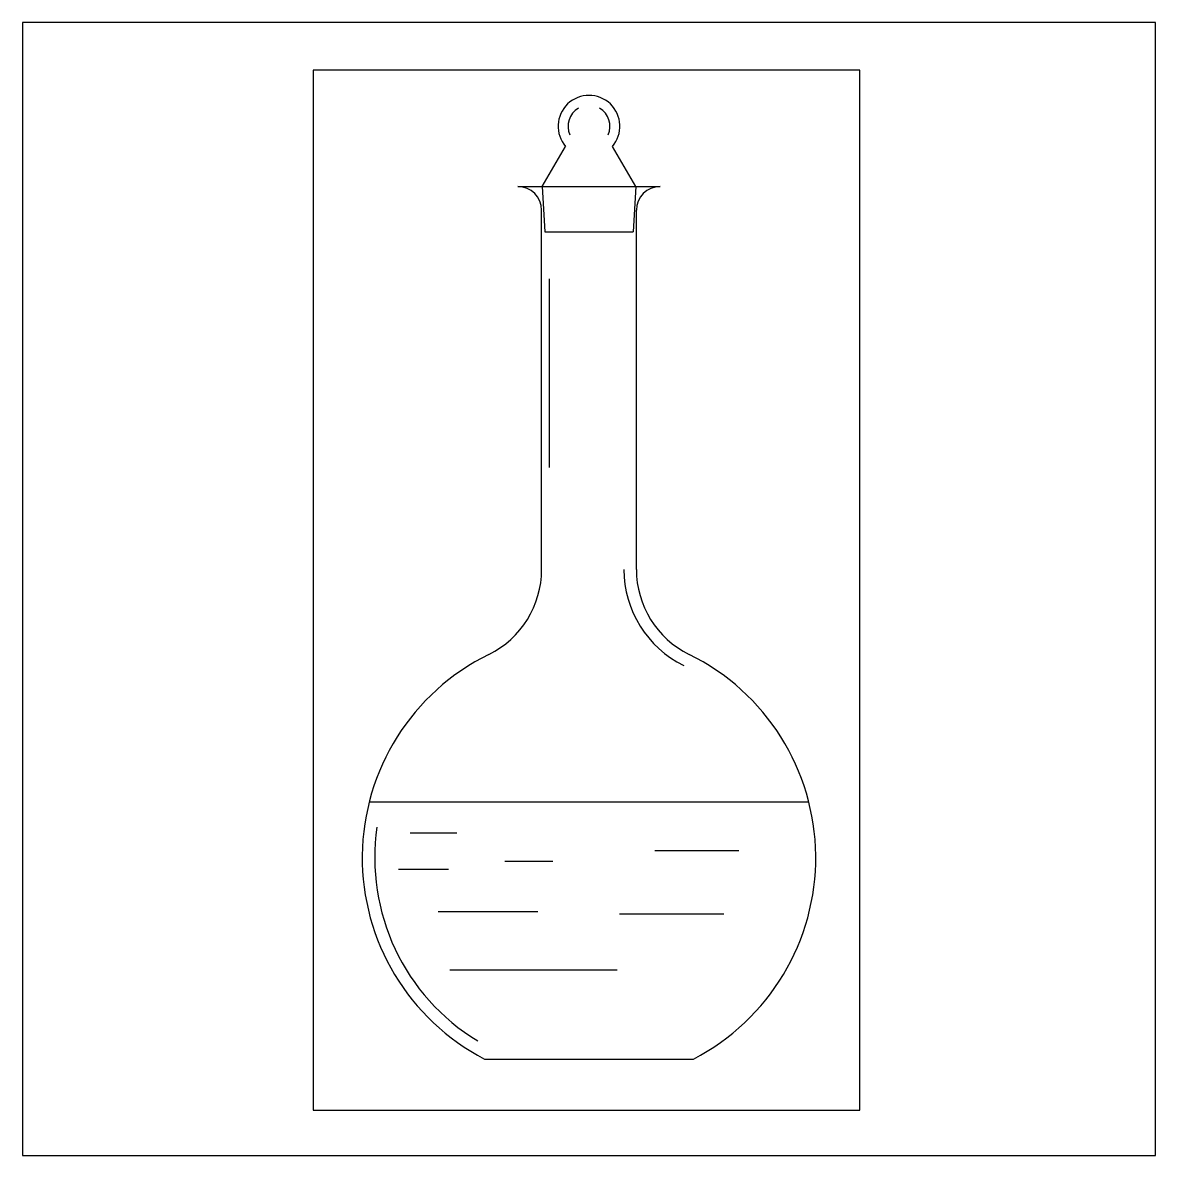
# Model space of a CAD drawing. Header units: millimetres. Extents: x 0 to 1000, y 0 to 1000.
import ezdxf

# ---------------------------------------------------------------- set-up
doc = ezdxf.new("R2010")
doc.units = ezdxf.units.MM
doc.layers.get('0').update_dxf_attribs({"color": 2})
for name, color, linetype in [('1', 1, 'Continuous'), ('2', 7, 'Continuous'), ('3', 7, 'Continuous')]:
    doc.layers.add(name, color=color, linetype=linetype)

msp = doc.modelspace()

# ---------------------------------------------------------------- linework, layer by layer
at = {"color": 2}
msp.add_lwpolyline([(0, 0), (1000, 0), (1000, 1000), (0, 1000)], close=True, dxfattribs=at)
at = {"layer": '1', "color": 1}
for p, q in [((256.4, 958.2), (256.4, 39.8)), ((739.1, 958.2), (256.4, 958.2)), ((739.1, 39.8), (739.1, 958.2)), ((256.4, 39.8), (739.1, 39.8))]:
    msp.add_line(p, q, dxfattribs=at)
at = {"layer": '2'}
msp.add_line((407.8, 84.9), (592.2, 84.9), dxfattribs=at)
at = {"layer": '3'}
for p, q in [((458.7, 855.3), (479.4, 890.6)), ((541.3, 855.3), (520.6, 890.6)), ((437.3, 855.3), (562.7, 855.3)), ((458.7, 855.3), (461.1, 815.4)), ((541.3, 855.3), (538.9, 815.4)), ((458.2, 517.3), (458.2, 834.4)), ((541.8, 517.3), (541.8, 834.4)), ((461.1, 815.4), (538.9, 815.4)), ((464.8, 773.7), (464.8, 607.3)), ((306, 312.2), (694, 312.2)), ((342, 284.6), (383.4, 284.6)), ((558, 269.1), (632.4, 269.1)), ((331.7, 252.6), (376.1, 252.6)), ((425.7, 259.8), (468.1, 259.8)), ((366.8, 215.4), (454.7, 215.4)), ((527, 213.3), (619, 213.3)), ((377.2, 163.8), (524.9, 163.8))]:
    msp.add_line(p, q, dxfattribs=at)
for centre, radius, start, end in [((500, 908.5), 27.3, 319.001, 220.999), ((500, 908.5), 18.5, 120.5361, 204.0567), ((500, 908.5), 18.5, 335.9433, 59.4639), ((437.3, 834.4), 20.9, 0, 90), ((562.7, 834.4), 20.9, 90, 180), ((374.6, 517.3), 83.6, 296.2208, 0), ((625.4, 517.3), 94.6, 180, 243.7792), ((625.4, 517.3), 83.6, 180, 243.7792), ((500, 262.7), 200.2, 116.2208, 242.5926), ((500, 262.7), 200.2, 297.4074, 63.7792), ((500, 262.7), 189.2, 171.7415, 238.7195)]:
    msp.add_arc(centre, radius, start, end, dxfattribs=at)

doc.saveas('drawing.dxf')
